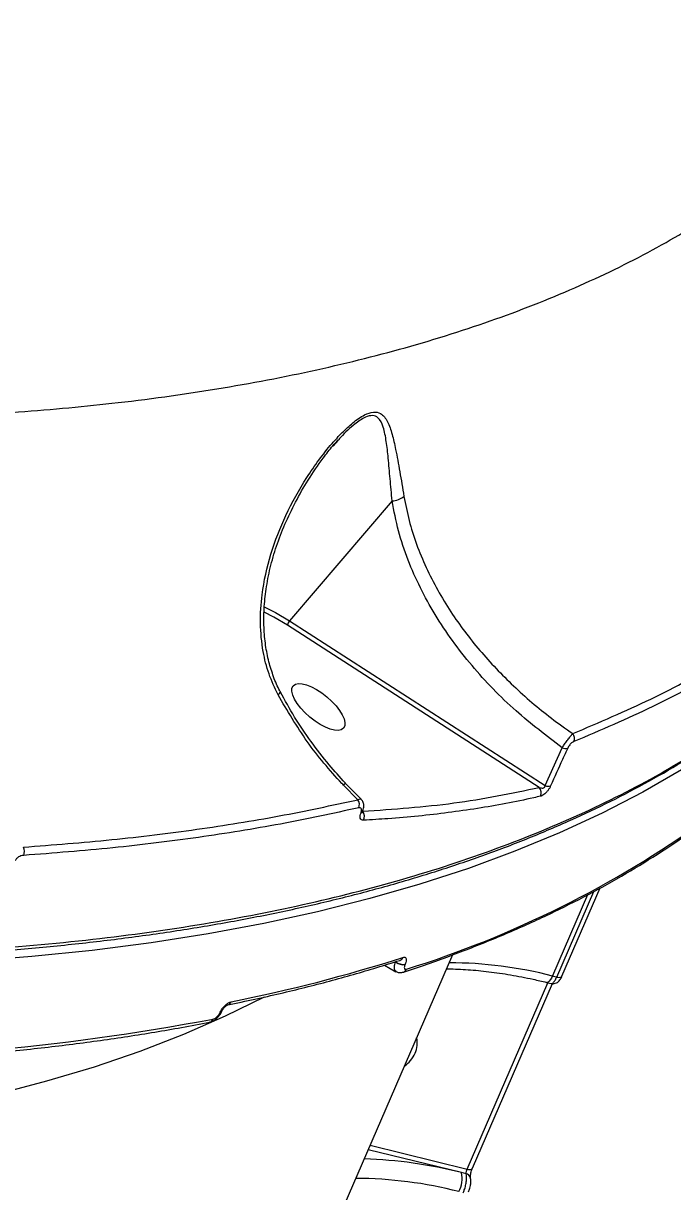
# Model space of a CAD drawing. Header units: millimetres. Extents: x -6521 to 6343, y -6174 to 4868.
# Drawn here: x -3530.5 to -3438.6, y 28.7 to 194.1 of the extents above; entities that cross this region are included whole.
import ezdxf

# ---------------------------------------------------------------- set-up
doc = ezdxf.new("R2010")
doc.units = ezdxf.units.MM
for name, color, linetype in [('DIKOM_ОБЪЕКТ', 7, 'Continuous'), ('DIKOM_РАЗМЕР_ЗОНА', 7, 'Continuous'), ('DIKOM_РАЗМЕР_ОБЪЕКТА', 7, 'Continuous')]:
    doc.layers.add(name, color=color, linetype=linetype)
doc.styles.add('style1', font='arial.ttf', dxfattribs={"width": 0.8})
doc.dimstyles.new('1-50', dxfattribs={"dimtxt": 300, "dimasz": 200, "dimexe": 100, "dimexo": 0, "dimgap": 100, "dimtad": 1, "dimtxsty": 'style1', "dimcen": 200, "dimclrd": 7, "dimclre": 7, "dimclrt": 7, "dimadec": 1, "dimazin": 2, "dimtfac": 1, "dimtmove": 0, "dimatfit": 2, "dimfxl": 0, "dimlwd": 25, "dimlwe": 18, "dimarcsym": 0})

# ---------------------------------------------------------------- blocks, each defined once
blk = doc.blocks.new('*D11')
at = {"layer": 'Defpoints', "color": 0, "transparency": 16777216}
for p in [(2818.82, 364.95), (-5102.52, -1661.02), (-5102.52, -4861.8)]:
    blk.add_point(p, dxfattribs=at)
at = {"layer": 'DIKOM_РАЗМЕР_ОБЪЕКТА', "color": 7, "lineweight": 18, "transparency": 16777216}
for p, q in [((2818.82, 364.95), (2818.82, -4961.8)), ((-5102.52, -1661.02), (-5102.52, -4961.8))]:
    blk.add_line(p, q, dxfattribs=at)
at = {"layer": 'DIKOM_РАЗМЕР_ОБЪЕКТА', "color": 7, "lineweight": 25, "transparency": 16777216}
blk.add_line((2618.82, -4861.8), (-4902.52, -4861.8), dxfattribs=at)
at = {"layer": 'DIKOM_РАЗМЕР_ОБЪЕКТА', "color": 7, "transparency": 16777216}
for points in [[(-4902.52, -4828.46), (-4902.52, -4895.13), (-5102.52, -4861.8)], [(2618.82, -4828.46), (2618.82, -4895.13), (2818.82, -4861.8)]]:
    blk.add_solid(points, dxfattribs=at)
at = {"layer": 'DIKOM_РАЗМЕР_ОБЪЕКТА', "color": 7, "transparency": 16777216, "insert": (-736, -4608.63), "char_height": 300, "attachment_point": 5, "style": 'style1'}
blk.add_mtext('7900', dxfattribs=at)
blk = doc.blocks.new('*D12')
at = {"layer": 'Defpoints', "color": 0, "transparency": 16777216}
for p in [(918.99, 3251.45), (5268.57, 3251.45), (-3684.78, -1936.75)]:
    blk.add_point(p, dxfattribs=at)
at = {"layer": 'DIKOM_РАЗМЕР_ОБЪЕКТА', "color": 7, "lineweight": 18, "transparency": 16777216}
for p, q in [((918.99, 3251.45), (5368.57, 3251.45)), ((-3684.78, -1936.75), (5368.57, -1936.75))]:
    blk.add_line(p, q, dxfattribs=at)
at = {"layer": 'DIKOM_РАЗМЕР_ОБЪЕКТА', "color": 7, "lineweight": 25, "transparency": 16777216}
blk.add_line((5268.57, -1736.75), (5268.57, 3051.45), dxfattribs=at)
at = {"layer": 'DIKOM_РАЗМЕР_ОБЪЕКТА', "color": 7, "transparency": 16777216}
for points in [[(5235.23, 3051.45), (5301.9, 3051.45), (5268.57, 3251.45)], [(5235.23, -1736.75), (5301.9, -1736.75), (5268.57, -1936.75)]]:
    blk.add_solid(points, dxfattribs=at)
at = {"layer": 'DIKOM_РАЗМЕР_ОБЪЕКТА', "color": 7, "transparency": 16777216, "insert": (5015.39, 711.25), "char_height": 300, "attachment_point": 5, "rotation": 90, "style": 'style1'}
blk.add_mtext('5150', dxfattribs=at)
blk = doc.blocks.new('*D13')
at = {"layer": 'Defpoints', "color": 0, "transparency": 16777216}
for p in [(1683.24, 4867.99), (-4359.52, -3960.36), (6242.61, -3960.36)]:
    blk.add_point(p, dxfattribs=at)
at = {"layer": 'DIKOM_РАЗМЕР_ЗОНА', "color": 7, "lineweight": 18, "transparency": 16777216}
for p, q in [((1683.24, 4867.99), (6342.61, 4867.99)), ((-4359.52, -3960.36), (6342.61, -3960.36))]:
    blk.add_line(p, q, dxfattribs=at)
at = {"layer": 'DIKOM_РАЗМЕР_ЗОНА', "color": 7, "lineweight": 25, "transparency": 16777216}
blk.add_line((6242.61, 4667.99), (6242.61, -3760.36), dxfattribs=at)
at = {"layer": 'DIKOM_РАЗМЕР_ЗОНА', "color": 7, "transparency": 16777216}
for points in [[(6209.28, 4667.99), (6275.95, 4667.99), (6242.61, 4867.99)], [(6209.28, -3760.36), (6275.95, -3760.36), (6242.61, -3960.36)]]:
    blk.add_solid(points, dxfattribs=at)
at = {"layer": 'DIKOM_РАЗМЕР_ЗОНА', "color": 7, "transparency": 16777216, "insert": (5989.44, 630.24), "char_height": 300, "attachment_point": 5, "rotation": 90, "style": 'style1'}
blk.add_mtext('8850', dxfattribs=at)
blk = doc.blocks.new('*D14')
at = {"layer": 'Defpoints', "color": 0, "transparency": 16777216}
for p in [(4318.82, 257.45), (-6520.67, -1799.21), (4318.82, -6073.51)]:
    blk.add_point(p, dxfattribs=at)
at = {"layer": 'DIKOM_РАЗМЕР_ЗОНА', "color": 7, "lineweight": 18, "transparency": 16777216}
for p, q in [((4318.82, 257.45), (4318.82, -6173.51)), ((-6520.67, -1799.21), (-6520.67, -6173.51))]:
    blk.add_line(p, q, dxfattribs=at)
at = {"layer": 'DIKOM_РАЗМЕР_ЗОНА', "color": 7, "lineweight": 25, "transparency": 16777216}
blk.add_line((-6320.67, -6073.51), (4118.82, -6073.51), dxfattribs=at)
at = {"layer": 'DIKOM_РАЗМЕР_ЗОНА', "color": 7, "transparency": 16777216}
for points in [[(-6320.67, -6040.18), (-6320.67, -6106.84), (-6520.67, -6073.51)], [(4118.82, -6040.18), (4118.82, -6106.84), (4318.82, -6073.51)]]:
    blk.add_solid(points, dxfattribs=at)
at = {"layer": 'DIKOM_РАЗМЕР_ЗОНА', "color": 7, "transparency": 16777216, "insert": (-430.65, -5820.34), "char_height": 300, "attachment_point": 5, "style": 'style1'}
blk.add_mtext('10850', dxfattribs=at)

msp = doc.modelspace()

# ---------------------------------------------------------------- linework, layer by layer
at = {"layer": 'DIKOM_ОБЪЕКТ', "color": 7, "linetype": 'Continuous', "lineweight": 15}
for p, q in [((-3485.893, 135.068), (-3486.615, 134.23)), ((-3478.286, 126.468), (-3492.806, 109.469)), ((-3492.806, 109.469), (-3456.63, 86.145)), ((-3457.445, 85.877), (-3493.113, 108.873)), ((-3456.63, 86.145), (-3454.208, 91.513)), ((-3483.119, 84.154), (-3485.165, 86.209)), ((-3482.676, 84.243), (-3484.932, 86.483)), ((-3454.237, 59.159), (-3448.826, 71.653)), ((-3450.607, 70.692), (-3455.59, 59.187)), ((-3454.984, 59.038), (-3449.746, 71.133)), ((-3586.155, -206.679), (-3469.703, 62.213)), ((-3477.784, 61.168), (-3477.764, 61.213)), ((-3479.364, 60.734), (-3477.769, 59.783)), ((-3476.434, 60.846), (-3476.454, 60.801)), ((-3467.655, 31.839), (-3456.223, 58.235)), ((-3466.907, 31.959), (-3455.579, 58.118)), ((-3456.407, 58.28), (-3455.781, 58.127)), ((-3455.59, 59.187), (-3454.984, 59.038)), ((-3502.628, 54.023), (-3502.6, 54.088)), ((-3502.394, 54.176), (-3502.365, 54.241)), ((-3481.398, 35.209), (-3467.655, 31.839)), ((-3468.44, 31.337), (-3481.67, 34.581)), ((-3467.798, 31.179), (-3468.44, 31.337))]:
    msp.add_line(p, q, dxfattribs=at)
at = {"layer": 'DIKOM_ОБЪЕКТ', "color": 7, "linetype": 'Continuous', "lineweight": 15, "flags": 128}
for points in [[(-3496.407, 111.476), (-3494.774, 110.644), (-3492.806, 109.469)], [(-3493.113, 108.873), (-3495.021, 110.012), (-3496.41, 110.727)], [(-3494.425, 99.003), (-3494.222, 99.177), (-3494.109, 99.312), (-3494.092, 99.401), (-3494.093, 99.403)], [(-3437.32, 88.393), (-3442.788, 85.238), (-3448.544, 82.262), (-3454.582, 79.467), (-3460.898, 76.856), (-3467.485, 74.43), (-3474.34, 72.193), (-3481.455, 70.146), (-3488.826, 68.29), (-3496.445, 66.627), (-3504.306, 65.159), (-3512.403, 63.887), (-3520.728, 62.811), (-3529.276, 61.933), (-3538.038, 61.254)], [(-3455.59, 59.187), (-3455.736, 58.885), (-3455.89, 58.634), (-3456.045, 58.444), (-3456.195, 58.323), (-3456.336, 58.275), (-3456.406, 58.28)], [(-3454.984, 59.038), (-3454.813, 59.005), (-3454.654, 58.992), (-3454.513, 58.999), (-3454.396, 59.027), (-3454.306, 59.074), (-3454.247, 59.138), (-3454.237, 59.159)], [(-3496.405, 56.178), (-3501.914, 53.475), (-3507.823, 50.894), (-3514.009, 48.498), (-3520.464, 46.291), (-3527.184, 44.273), (-3534.161, 42.448)], [(-3467.655, 31.839), (-3467.483, 31.805), (-3467.323, 31.792), (-3467.182, 31.8), (-3467.064, 31.828), (-3466.975, 31.875), (-3466.917, 31.94), (-3466.907, 31.959)]]:
    msp.add_lwpolyline(points, dxfattribs=at)
at = {"layer": 'DIKOM_ОБЪЕКТ', "color": 7, "linetype": 'Continuous', "lineweight": 15}
for centre, radius, start, end in [((-3187.597, -101.811), 459.19, 131.07253, 148.2065), ((-3478.529, 129.663), 3.204, 274.35165, 306.87449), ((-3491.874, 108.613), 1.265, 137.43813, 168.16536), ((-3453.6, 92.824), 1.125, 336.74702, 37.82744), ((-3453.744, 92.571), 1.156, 246.34707, 285.89116), ((-3485.96, 87.147), 1.229, 310.26044, 328.17692), ((-3456.179, 87.226), 1.17, 247.37394, 286.69075), ((-3458.271, 85.133), 1.112, 333.95026, 41.99005), ((-3484.131, 83.478), 1.217, 336.85038, 33.72522), ((-3482.756, 82.615), 0.337, 282.52421, 334.46311), ((-3483.351, 81.796), 1.153, 331.41338, 37.95065), ((-3520.55, 201.876), 148.484, 287.3594, 305.64382), ((-3531.696, 76.803), 1.371, 336.7777, 27.42699), ((-3546.227, 280.547), 229.507, 281.34973, 287.62226), ((-3476.674, 62.569), 1.739, 231.19362, 277.93935), ((-3477.421, 62.079), 0.726, 288.96804, 338.25549), ((-3476.694, 62.523), 1.739, 231.19362, 277.93935), ((-3476.923, 60.426), 0.728, 289.08024, 338.18772), ((-3470.33, 2.056), 59.001, 75.53278, 89.87699), ((-3501.709, 55.771), 0.692, 282.83702, 339.43106), ((-3567.557, 394.492), 347.341, 269.67692, 280.6048), ((-3504.284, 53.329), 0.695, 283.47642, 339.33759), ((-3502.654, 54.319), 0.297, 274.87987, 330.50472), ((-3502.624, 54.383), 0.295, 274.7623, 331.57907), ((-3478.153, 49.656), 3.433, 335.86638, 12.95399), ((-3479.301, 50.234), 4.717, 305.67565, 335.15694), ((-3484.45, -31.92), 65.252, 75.79749, 88.04816), ((-3483.555, -28.48), 59.002, 75.53282, 89.87695), ((-3472.938, 30.594), 4.559, 334.76111, 9.37399), ((-3467.979, 30.375), 0.824, 17.259, 77.34093)]:
    msp.add_arc(centre, radius, start, end, dxfattribs=at)
msp.add_ellipse((-3488.72, 97.281), major_axis=(3.564, -3.012), ratio=0.4016192, dxfattribs=at)
for points, knots in [([(-3646.217, 68.9), (-3645.358, 70.852), (-3642.863, 76.52), (-3638.511, 85.805), (-3633.07, 96.709), (-3627.342, 107.472), (-3621.335, 118.091), (-3615.05, 128.561), (-3608.491, 138.875), (-3601.662, 149.027), (-3594.566, 159.012), (-3587.208, 168.826), (-3579.591, 178.461), (-3571.719, 187.914), (-3563.598, 197.179), (-3555.23, 206.25), (-3546.622, 215.124), (-3537.776, 223.795), (-3528.699, 232.258), (-3519.396, 240.509), (-3509.87, 248.544), (-3500.128, 256.357), (-3490.175, 263.946), (-3480.014, 271.302), (-3471.336, 277.284), (-3466.021, 280.779), (-3464.214, 281.967)], [0, 0, 0, 0, 0.0228181, 0.0662206, 0.1096244, 0.1530278, 0.1964311, 0.2398343, 0.2832374, 0.3266402, 0.3700428, 0.4134454, 0.4568477, 0.5002497, 0.5436514, 0.5870531, 0.6304543, 0.673855, 0.7172558, 0.7606563, 0.8040563, 0.8474562, 0.8908556, 0.9342546, 0.9776532, 1, 1, 1, 1]), ([(-3576.309, 138.381), (-3571.113, 138.238), (-3560.721, 137.952), (-3545.674, 138.208), (-3531.065, 138.972), (-3516.48, 140.341), (-3502.068, 142.369), (-3487.961, 145.12), (-3474.545, 148.55), (-3461.905, 152.677), (-3450.11, 157.502), (-3439.537, 162.86), (-3430.174, 168.698), (-3421.947, 174.94), (-3414.726, 181.796), (-3409.771, 187.327), (-3407.58, 190.749), (-3407.099, 191.499)], [0, 0, 0, 0, 0.0645617, 0.1291228, 0.1943268, 0.2595306, 0.3316122, 0.4037492, 0.47583, 0.5500354, 0.6243027, 0.6985069, 0.7683204, 0.8381869, 0.9079997, 0.9798274, 1, 1, 1, 1]), ([(-3494.425, 99.003), (-3494.886, 99.979), (-3495.808, 101.933), (-3496.664, 105.376), (-3497.012, 109.159), (-3496.729, 113.826), (-3495.572, 118.993), (-3493.389, 124.553), (-3490.473, 129.844), (-3487.639, 133.677), (-3485.367, 136.159), (-3483.818, 137.592), (-3482.273, 138.685), (-3480.88, 139.156), (-3479.713, 138.883), (-3478.877, 137.737), (-3478.252, 135.939), (-3477.726, 133.554), (-3477.194, 130.645), (-3476.802, 128.282), (-3476.607, 127.1)], [0, 0, 0, 0, 0.0478397, 0.0957333, 0.1551279, 0.2146193, 0.302068, 0.389666, 0.4817493, 0.5736878, 0.6070725, 0.6403866, 0.6772302, 0.7075562, 0.7379236, 0.7828318, 0.8291206, 0.8755386, 0.9377621, 1, 1, 1, 1]), ([(-3478.286, 126.468), (-3478.379, 127.522), (-3478.567, 129.639), (-3478.81, 132.436), (-3479.087, 134.915), (-3479.464, 136.925), (-3480.067, 138.225), (-3480.99, 138.641), (-3482.151, 138.357), (-3483.735, 137.265), (-3485.042, 136.069), (-3485.773, 135.209), (-3485.893, 135.068)], [0, 0, 0, 0, 0.1422345, 0.2857929, 0.410194, 0.5364714, 0.6489845, 0.715036, 0.7809124, 0.8654373, 0.9780594, 1, 1, 1, 1]), ([(-3494.085, 99.409), (-3494.116, 99.461), (-3494.512, 100.124), (-3495.081, 101.561), (-3495.774, 103.714), (-3496.23, 106.057), (-3496.463, 108.565), (-3496.435, 111.232), (-3496.145, 114.068), (-3495.562, 117.039), (-3494.672, 120.109), (-3493.475, 123.222), (-3491.973, 126.355), (-3490.163, 129.485), (-3488.356, 132.133), (-3486.906, 134.025), (-3486.171, 134.822), (-3485.922, 135.091)], [0, 0, 0, 0, 0.0046974, 0.0601113, 0.1171731, 0.1774909, 0.2413274, 0.3089491, 0.3811131, 0.4594768, 0.5414405, 0.627459, 0.717631, 0.8116933, 0.9102593, 0.9697214, 1, 1, 1, 1]), ([(-3454.208, 91.513), (-3456.439, 93.208), (-3461.095, 96.748), (-3466.126, 101.99), (-3469.789, 106.653), (-3472.237, 110.337), (-3474.342, 114.147), (-3476.085, 118.105), (-3477.472, 122.215), (-3478.015, 125.051), (-3478.286, 126.468)], [0, 0, 0, 0, 0.1847832, 0.3856912, 0.4882336, 0.5907692, 0.6915532, 0.7923248, 0.8961715, 1, 1, 1, 1]), ([(-3476.607, 127.1), (-3476.383, 125.967), (-3475.705, 122.539), (-3473.622, 116.984), (-3470.192, 110.823), (-3465.979, 105.224), (-3461.194, 100.202), (-3456.686, 96.338), (-3453.73, 94.238), (-3452.711, 93.514)], [0, 0, 0, 0, 0.0856242, 0.2590549, 0.4326128, 0.5932991, 0.7545402, 0.9153479, 1, 1, 1, 1]), ([(-3452.711, 93.514), (-3448.965, 95.103), (-3441.472, 98.282), (-3431.363, 103.827), (-3422.038, 109.891), (-3416.649, 114.431), (-3413.954, 116.701)], [0, 0, 0, 0, 0.2486152, 0.497231, 0.7486153, 1, 1, 1, 1]), ([(-3413.762, 115.608), (-3416.429, 113.358), (-3421.764, 108.859), (-3431.049, 102.798), (-3441.191, 97.212), (-3448.775, 93.99), (-3452.566, 92.379)], [0, 0, 0, 0, 0.248617, 0.4972327, 0.7486175, 1, 1, 1, 1]), ([(-3645.543, 68.064), (-3644.137, 67.85), (-3639.336, 67.119), (-3631.25, 66.054), (-3621.307, 64.866), (-3611.521, 63.868), (-3601.903, 63.049), (-3592.456, 62.411), (-3583.174, 61.953), (-3574.054, 61.673), (-3565.092, 61.573), (-3556.287, 61.652), (-3547.636, 61.91), (-3539.138, 62.347), (-3530.788, 62.964), (-3522.596, 63.761), (-3514.585, 64.734), (-3506.792, 65.883), (-3499.237, 67.203), (-3491.923, 68.693), (-3484.849, 70.354), (-3478.01, 72.185), (-3471.403, 74.188), (-3465.028, 76.362), (-3458.883, 78.709), (-3452.966, 81.228), (-3447.276, 83.922), (-3441.815, 86.789), (-3436.596, 89.823), (-3431.642, 93.013), (-3426.968, 96.346), (-3422.598, 99.826), (-3419.157, 102.811), (-3417.279, 104.691), (-3416.66, 105.311)], [0, 0, 0, 0, 0.0135244, 0.0461656, 0.0788173, 0.1113221, 0.143678, 0.1759208, 0.2080885, 0.2402171, 0.2723433, 0.304497, 0.3367093, 0.3690166, 0.4014562, 0.4340637, 0.466743, 0.4993216, 0.5317393, 0.5640327, 0.596238, 0.6283916, 0.6605296, 0.6926846, 0.7248837, 0.7571618, 0.7895541, 0.822096, 0.8547588, 0.8873719, 0.9197909, 0.9520586, 0.9842098, 1, 1, 1, 1]), ([(-3645.056, 68.485), (-3641.069, 67.912), (-3630.328, 66.368), (-3613.202, 64.442), (-3593.869, 62.893), (-3574.939, 62.07), (-3556.491, 61.993), (-3538.604, 62.686), (-3521.671, 64.132), (-3505.728, 66.308), (-3490.788, 69.177), (-3476.607, 72.784), (-3463.269, 77.149), (-3450.846, 82.278), (-3439.593, 88.047), (-3429.59, 94.459), (-3421.924, 100.292), (-3418.013, 104.239), (-3416.63, 105.634)], [0, 0, 0, 0, 0.0385428, 0.1038339, 0.1691752, 0.2344665, 0.3016539, 0.3688964, 0.4360838, 0.501375, 0.5667164, 0.6320077, 0.6991952, 0.7664376, 0.8336251, 0.8989152, 0.964256, 1, 1, 1, 1]), ([(-3484.899, 86.512), (-3485.681, 87.367), (-3487.408, 89.256), (-3489.802, 92.387), (-3492.126, 95.818), (-3493.445, 98.211), (-3494.1, 99.4)], [0, 0, 0, 0, 0.2176684, 0.4811492, 0.7421628, 1, 1, 1, 1]), ([(-3485.165, 86.209), (-3485.242, 86.291), (-3487.079, 88.243), (-3490.503, 92.321), (-3493.11, 96.761), (-3494.425, 99.003)], [0, 0, 0, 0, 0.0210933, 0.5057104, 1, 1, 1, 1]), ([(-3454.208, 91.513), (-3454.095, 91.677), (-3453.87, 92.005), (-3453.488, 92.529), (-3453.126, 93.006), (-3452.868, 93.33), (-3452.749, 93.469), (-3452.711, 93.514)], [0, 0, 0, 0, 0.2221118, 0.4443655, 0.6650646, 0.8922161, 1, 1, 1, 1]), ([(-3453.428, 91.46), (-3453.674, 90.927), (-3454.495, 89.147), (-3455.288, 87.358), (-3455.843, 86.105)], [0, 0, 0, 0, 0.2996477, 1, 1, 1, 1]), ([(-3452.566, 92.379), (-3452.576, 92.376), (-3452.643, 92.348), (-3452.774, 92.271), (-3452.965, 92.112), (-3453.146, 91.915), (-3453.312, 91.687), (-3453.389, 91.536), (-3453.428, 91.46)], [0, 0, 0, 0, 0.0354726, 0.2573708, 0.4482666, 0.6281519, 0.8143878, 1, 1, 1, 1]), ([(-3457.445, 85.877), (-3457.391, 85.86), (-3457.264, 85.821), (-3457.072, 85.796), (-3456.901, 85.812), (-3456.794, 85.853), (-3456.731, 85.894), (-3456.682, 85.942), (-3456.647, 86.005), (-3456.628, 86.075), (-3456.629, 86.121), (-3456.63, 86.145)], [0, 0, 0, 0, 0.1852005, 0.4305746, 0.6101893, 0.693417, 0.7464642, 0.808384, 0.8667889, 0.9299825, 1, 1, 1, 1]), ([(-3455.843, 86.105), (-3455.899, 85.99), (-3456.011, 85.759), (-3456.255, 85.412), (-3456.525, 85.108), (-3456.814, 84.86), (-3457.071, 84.705), (-3457.214, 84.662), (-3457.272, 84.645)], [0, 0, 0, 0, 0.1643357, 0.3291313, 0.4897668, 0.6616273, 0.8613898, 1, 1, 1, 1]), ([(-3482.442, 82.505), (-3478.069, 82.818), (-3469.308, 83.444), (-3461.404, 85.065), (-3457.445, 85.877)], [0, 0, 0, 0, 0.4991771, 1, 1, 1, 1]), ([(-3457.272, 84.645), (-3457.595, 84.571), (-3459.206, 84.203), (-3463.471, 83.326), (-3470.275, 82.249), (-3477.082, 81.554), (-3481.18, 81.313), (-3482.338, 81.244)], [0, 0, 0, 0, 0.0413732, 0.206871, 0.5381514, 0.8694305, 1, 1, 1, 1]), ([(-3530.479, 77.434), (-3526.281, 77.759), (-3517.885, 78.407), (-3505.836, 79.909), (-3494.168, 81.767), (-3486.802, 83.358), (-3483.119, 84.154)], [0, 0, 0, 0, 0.249121, 0.4982432, 0.7491204, 1, 1, 1, 1]), ([(-3483.012, 83), (-3486.674, 82.208), (-3493.998, 80.623), (-3505.648, 78.76), (-3517.736, 77.246), (-3526.203, 76.59), (-3530.436, 76.262)], [0, 0, 0, 0, 0.2491212, 0.4982433, 0.7491215, 1, 1, 1, 1]), ([(-3483.119, 84.154), (-3483.006, 84.208), (-3482.807, 84.304), (-3482.733, 84.244), (-3482.701, 84.218)], [0, 0, 0, 0, 0.5696285, 1, 1, 1, 1]), ([(-3482.683, 82.286), (-3482.668, 82.323), (-3482.611, 82.472), (-3482.578, 82.703), (-3482.638, 82.908), (-3482.783, 83.023), (-3482.935, 83.007), (-3483.012, 83)], [0, 0, 0, 0, 0.0798822, 0.3181858, 0.5556141, 0.7774426, 1, 1, 1, 1]), ([(-3482.461, 82.474), (-3482.388, 82.678), (-3482.251, 83.062), (-3482.305, 83.615), (-3482.466, 84.026), (-3482.649, 84.174), (-3482.7, 84.215)], [0, 0, 0, 0, 0.3351769, 0.6327069, 0.8974397, 1, 1, 1, 1]), ([(-3482.338, 81.244), (-3482.441, 81.255), (-3482.647, 81.277), (-3482.803, 81.518), (-3482.829, 81.862), (-3482.728, 82.154), (-3482.683, 82.286)], [0, 0, 0, 0, 0.2591753, 0.5177163, 0.7812249, 1, 1, 1, 1]), ([(-3482.499, 82.314), (-3482.499, 82.316), (-3482.498, 82.32), (-3482.485, 82.395), (-3482.453, 82.464), (-3482.447, 82.476)], [0, 0, 0, 0, 0.39243, 0.8920856, 1, 1, 1, 1]), ([(-3476.682, 59.74), (-3475.55, 60.118), (-3472.268, 61.217), (-3467.016, 63.165), (-3461.01, 65.637), (-3455.254, 68.277), (-3449.749, 71.081), (-3444.5, 74.046), (-3439.601, 77.117), (-3436.251, 79.433), (-3434.54, 80.694), (-3434.273, 80.891)], [0, 0, 0, 0, 0.0688331, 0.1996411, 0.3304429, 0.4612277, 0.5919876, 0.7227185, 0.8534111, 0.9771208, 1, 1, 1, 1]), ([(-3530.436, 76.262), (-3530.566, 76.245), (-3530.795, 76.215), (-3531.123, 76.07), (-3531.359, 75.9), (-3531.525, 75.723), (-3531.587, 75.602), (-3531.618, 75.542)], [0, 0, 0, 0, 0.3196499, 0.5618313, 0.7279288, 0.864057, 1, 1, 1, 1]), ([(-3501.547, 55.098), (-3500.268, 55.364), (-3496.556, 56.135), (-3490.582, 57.548), (-3483.72, 59.367), (-3479.351, 60.721), (-3477.185, 61.392)], [0, 0, 0, 0, 0.1498877, 0.4347984, 0.7197204, 1, 1, 1, 1]), ([(-3476.746, 61.81), (-3476.657, 61.827), (-3476.477, 61.861), (-3476.315, 61.729), (-3476.26, 61.477), (-3476.309, 61.162), (-3476.398, 60.936), (-3476.434, 60.846)], [0, 0, 0, 0, 0.2150126, 0.4299838, 0.6447117, 0.8592494, 1, 1, 1, 1]), ([(-3477.718, 59.865), (-3477.774, 59.896), (-3477.913, 59.973), (-3477.982, 60.304), (-3477.938, 60.732), (-3477.828, 61.044), (-3477.784, 61.168)], [0, 0, 0, 0, 0.1970903, 0.4981961, 0.8000401, 1, 1, 1, 1]), ([(-3477.747, 59.862), (-3477.736, 59.852), (-3477.615, 59.741), (-3477.309, 59.672), (-3476.954, 59.658), (-3476.762, 59.725), (-3476.688, 59.751)], [0, 0, 0, 0, 0.0397042, 0.4369628, 0.7821338, 1, 1, 1, 1]), ([(-3476.454, 60.801), (-3476.477, 60.74), (-3476.537, 60.588), (-3476.57, 60.376), (-3476.533, 60.208), (-3476.426, 60.121), (-3476.307, 60.144), (-3476.248, 60.156)], [0, 0, 0, 0, 0.1422705, 0.3571169, 0.5715139, 0.7857437, 1, 1, 1, 1]), ([(-3470.581, 60.186), (-3470.491, 60.187), (-3469.517, 60.196), (-3467.541, 60.101), (-3464.604, 59.828), (-3461.527, 59.373), (-3458.779, 58.843), (-3457.052, 58.433), (-3456.407, 58.28)], [0, 0, 0, 0, 0.0214372, 0.2333913, 0.4458991, 0.6589863, 0.8725591, 1, 1, 1, 1]), ([(-3455.784, 58.128), (-3455.783, 58.128), (-3455.653, 58.067), (-3455.374, 58.091), (-3455.028, 58.192), (-3454.744, 58.385), (-3454.487, 58.674), (-3454.328, 58.939), (-3454.248, 59.137), (-3454.238, 59.162)], [0, 0, 0, 0, 0.0015972, 0.2009376, 0.36224, 0.5190052, 0.698827, 0.962408, 1, 1, 1, 1]), ([(-3455.776, 58.146), (-3455.762, 58.136), (-3455.687, 58.085), (-3455.498, 58.21), (-3455.236, 58.513), (-3455.068, 58.863), (-3454.984, 59.038)], [0, 0, 0, 0, 0.071978, 0.381348, 0.690637, 1, 1, 1, 1]), ([(-3502.6, 54.088), (-3502.566, 54.161), (-3502.465, 54.375), (-3502.212, 54.74), (-3501.84, 55.121), (-3501.431, 55.413), (-3501.184, 55.49), (-3501.061, 55.528)], [0, 0, 0, 0, 0.1083109, 0.3204501, 0.5430887, 0.7716071, 1, 1, 1, 1]), ([(-3502.364, 54.243), (-3502.362, 54.247), (-3502.345, 54.294), (-3502.274, 54.423), (-3502.144, 54.613), (-3501.97, 54.81), (-3501.788, 54.966), (-3501.636, 55.065), (-3501.547, 55.098), (-3501.554, 55.096), (-3501.556, 55.096)], [0, 0, 0, 0, 0.0126252, 0.1439317, 0.2882829, 0.4509417, 0.6245281, 0.7755994, 0.9349137, 1, 1, 1, 1]), ([(-3504.127, 52.673), (-3504.067, 52.679), (-3503.823, 52.705), (-3503.388, 52.947), (-3502.861, 53.406), (-3502.502, 53.872), (-3502.419, 54.14), (-3502.407, 54.177)], [0, 0, 0, 0, 0.0798003, 0.3253269, 0.6372735, 0.94951, 1, 1, 1, 1]), ([(-3503.634, 53.084), (-3503.553, 53.109), (-3503.391, 53.158), (-3503.123, 53.348), (-3502.882, 53.596), (-3502.717, 53.834), (-3502.651, 53.974), (-3502.628, 54.023)], [0, 0, 0, 0, 0.2288499, 0.4578708, 0.6785396, 0.8883849, 1, 1, 1, 1]), ([(-3570.038, 46.722), (-3568.479, 46.73), (-3563.959, 46.753), (-3556.604, 46.929), (-3548.036, 47.307), (-3539.652, 47.866), (-3531.454, 48.602), (-3523.45, 49.517), (-3515.649, 50.61), (-3509.227, 51.675), (-3505.439, 52.401), (-3504.123, 52.654)], [0, 0, 0, 0, 0.0652748, 0.1893408, 0.3134155, 0.4374975, 0.5615847, 0.6856786, 0.8097776, 0.9338819, 1, 1, 1, 1]), ([(-3467.798, 31.179), (-3467.8, 31.212), (-3467.804, 31.276), (-3467.783, 31.421), (-3467.746, 31.582), (-3467.7, 31.727), (-3467.668, 31.807), (-3467.655, 31.839)], [0, 0, 0, 0, 0.215456, 0.4306631, 0.6453263, 0.859623, 1, 1, 1, 1]), ([(-3467.188, 30.603), (-3467.187, 30.602), (-3467.184, 30.592), (-3467.193, 30.63), (-3467.194, 30.715), (-3467.187, 30.893), (-3467.151, 31.154), (-3467.078, 31.478), (-3466.988, 31.77), (-3466.927, 31.907), (-3466.907, 31.953)], [0, 0, 0, 0, 0.0058416, 0.0949998, 0.2005415, 0.3369352, 0.5006273, 0.6918239, 0.8976793, 1, 1, 1, 1]), ([(-3468.209, 28.502), (-3468.158, 28.628), (-3468.029, 28.947), (-3467.864, 29.534), (-3467.751, 30.185), (-3467.719, 30.778), (-3467.772, 31.046), (-3467.798, 31.179)], [0, 0, 0, 0, 0.1407388, 0.3554593, 0.5702771, 0.785152, 1, 1, 1, 1]), ([(-3467.208, 29.496), (-3467.189, 29.582), (-3467.122, 29.893), (-3467.093, 30.262), (-3467.192, 30.534), (-3467.22, 30.612)], [0, 0, 0, 0, 0.2136846, 0.7745765, 1, 1, 1, 1]), ([(-3467.465, 28.629), (-3467.397, 28.792), (-3467.282, 29.07), (-3467.229, 29.371), (-3467.208, 29.496)], [0, 0, 0, 0, 0.5855404, 1, 1, 1, 1])]:
    msp.add_open_spline(points, degree=3, knots=knots, dxfattribs=at)

# ---------------------------------------------------------------- dimensions: what is measured, and where the dimension line sits
at = {"layer": 'DIKOM_РАЗМЕР_ЗОНА'}
dim = msp.add_linear_dim(base=(6242.612, -3960.361), p1=(1683.243, 4867.991), p2=(-4359.523, -3960.361), angle=90, text='8850', dimstyle='1-50', dxfattribs=at)
dim.commit()
dim.dimension.update_dxf_attribs({"geometry": '*D13', "text_midpoint": (6242.612, 630.237), "dimtype": 160})
dim = msp.add_linear_dim(base=(4318.818, -6073.511), p1=(-6520.672, -1799.212), p2=(4318.818, 257.446), text='10850', dimstyle='1-50', dxfattribs=at)
dim.commit()
dim.dimension.update_dxf_attribs({"geometry": '*D14', "text_midpoint": (-430.645, -6073.511), "dimtype": 160})
at = {"layer": 'DIKOM_РАЗМЕР_ОБЪЕКТА'}
dim = msp.add_linear_dim(base=(5268.566, 3251.455), p1=(-3684.783, -1936.746), p2=(918.989, 3251.455), angle=90, text='5150', dimstyle='1-50', dxfattribs=at)
dim.commit()
dim.dimension.update_dxf_attribs({"geometry": '*D12', "text_midpoint": (5268.566, 711.247), "dimtype": 160})
dim = msp.add_linear_dim(base=(-5102.518, -4861.797), p1=(2818.818, 364.955), p2=(-5102.518, -1661.024), text='7900', dimstyle='1-50', dxfattribs=at)
dim.commit()
dim.dimension.update_dxf_attribs({"geometry": '*D11', "text_midpoint": (-736.001, -4861.797), "dimtype": 160})

doc.saveas('drawing.dxf')
